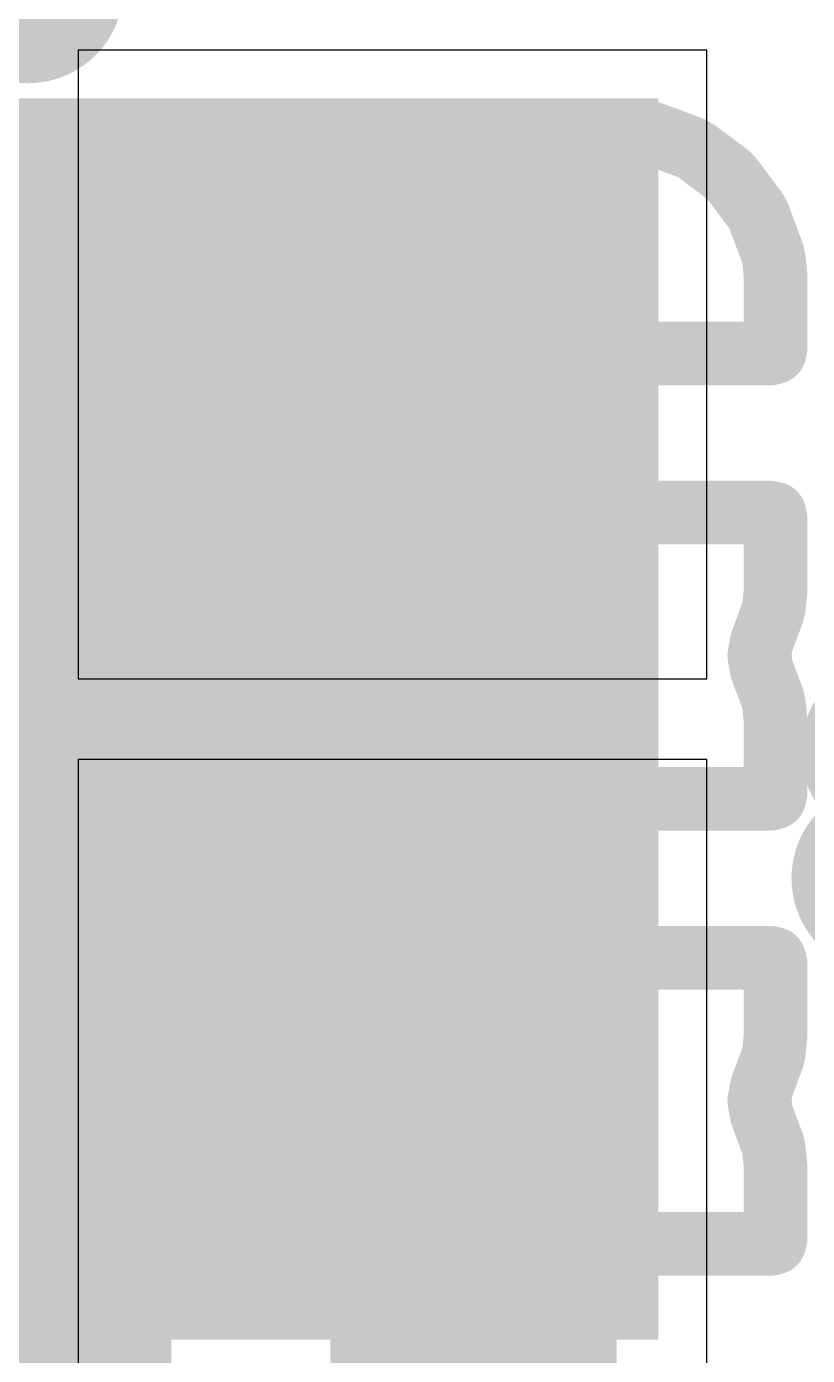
# Model space of a CAD drawing. Header units: inches. Extents: x 0 to 12.4, y -0.6 to 2.2.
# Drawn here: x 1.9891 to 2.0857, y 1.5361 to 1.7006 of the extents above; entities that cross this region are included whole.
import ezdxf

# ---------------------------------------------------------------- set-up
doc = ezdxf.new("R2010")
doc.units = ezdxf.units.IN
doc.header["$MEASUREMENT"] = 0
for name, color, linetype in [('Bottom Layer', 5, 'Continuous'), ('Dimension', 6, 'Continuous'), ('Top Layer', 1, 'Continuous'), ('Top Paste', 8, 'Continuous'), ('Top Solder', 216, 'Continuous')]:
    doc.layers.add(name, color=color, linetype=linetype)

# ---------------------------------------------------------------- blocks, each defined once
blk = doc.blocks.new('41_SMD_UFL_M______17')
at = {"layer": 'Top Layer'}
blk.add_hatch(color=1, dxfattribs=at).paths.add_polyline_path([(-0.13188975, 0.12244095), (0.01377955, 0.12244095), (0.01377955, -0.02322835), (-0.13188975, -0.02322835)])
at = {"layer": 'Top Paste'}
blk.add_hatch(color=8, dxfattribs=at).paths.add_polyline_path([(-0.13188975, 0.12244095), (0.01377955, 0.12244095), (0.01377955, -0.02322835), (-0.13188975, -0.02322835)])
at = {"layer": 'Top Solder'}
blk.add_hatch(color=216, dxfattribs=at).paths.add_polyline_path([(-0.13588975, 0.12644095), (0.01777955, 0.12644095), (0.01777955, -0.02722835), (-0.13588975, -0.02722835)])

msp = doc.modelspace()

# ---------------------------------------------------------------- hatches: boundary and pattern name
at = {"layer": 'Bottom Layer'}
h = msp.add_hatch(color=5, dxfattribs=at)
edge = h.paths.add_edge_path()
edge.add_arc((2.0967402, 1.6109211), 0.011811, 0, 360)
at = {"layer": 'Dimension'}
h = msp.add_hatch(color=6, dxfattribs=at)
edge = h.paths.add_edge_path()
edge.add_arc((1.9892659, 1.7053903), 0.011811, 0, 360)
for points in [[(1.97154935, 1.66798875), (2.00698245, 1.66798875), (2.00698245, 1.63255565), (1.97154935, 1.63255565)], [(2.02666745, 1.66798875), (2.06210055, 1.66798875), (2.06210055, 1.63255565), (2.02666745, 1.63255565)], [(1.97154935, 1.61287065), (2.00698245, 1.61287065), (2.00698245, 1.57743755), (1.97154935, 1.57743755)], [(2.02666745, 1.61287065), (2.06210055, 1.61287065), (2.06210055, 1.57743755), (2.02666745, 1.57743755)], [(1.97154935, 1.55775255), (2.00698245, 1.55775255), (2.00698245, 1.52231945), (1.97154935, 1.52231945)], [(2.02666745, 1.55775255), (2.06210055, 1.55775255), (2.06210055, 1.52231945), (2.02666745, 1.52231945)], [(2.02666745, 1.55775255), (2.06210055, 1.55775255), (2.06210055, 1.52231945), (2.02666745, 1.52231945)]]:
    msp.add_hatch(color=6, dxfattribs=at).paths.add_polyline_path(points)
h = msp.add_hatch(color=6, dxfattribs=at)
edge = h.paths.add_edge_path()
edge.add_arc((2.0955651, 1.5951541), 0.011811, 0, 360)
at = {"layer": 'Top Layer'}
h = msp.add_hatch(color=1, dxfattribs=at)
edge = h.paths.add_edge_path()
edge.add_arc((2.0967402, 1.6109211), 0.011811, 0, 360)

# ---------------------------------------------------------------- linework, layer by layer
at = {"layer": 'Dimension'}
for points in [[(1.9991084, 1.687031, 0.007874, 0.007874, 0), (1.9992442, 1.687538, 0.007874, 0.007874, 0)], [(1.9992442, 1.687538, 0.007874, 0.007874, 0), (1.9997512, 1.6876738, 0.007874, 0.007874, 0)], [(1.9997512, 1.6876738, 0.007874, 0.007874, 0), (2.0087351, 1.6876738, 0.007874, 0.007874, 0)], [(2.0087351, 1.6876738, 0.007874, 0.007874, 0), (2.0089948, 1.6876599, 0.007874, 0.007874, 0)], [(2.0089948, 1.6876599, 0.007874, 0.007874, 0), (2.0109063, 1.6874544, 0.007874, 0.007874, 0)], [(2.0109063, 1.6874544, 0.007874, 0.007874, 0), (2.0114959, 1.687315, 0.007874, 0.007874, 0)], [(2.0114959, 1.687315, 0.007874, 0.007874, 0), (2.0151189, 1.6859637, 0.007874, 0.007874, 0)], [(2.018531, 1.6859637, 0.007874, 0.007874, 0), (2.022154, 1.687315, 0.007874, 0.007874, 0)], [(2.022154, 1.687315, 0.007874, 0.007874, 0), (2.0227435, 1.6874544, 0.007874, 0.007874, 0)], [(2.0227435, 1.6874544, 0.007874, 0.007874, 0), (2.0246551, 1.6876599, 0.007874, 0.007874, 0)], [(2.0246551, 1.6876599, 0.007874, 0.007874, 0), (2.0249148, 1.6876738, 0.007874, 0.007874, 0)], [(2.0249148, 1.6876738, 0.007874, 0.007874, 0), (2.0338987, 1.6876738, 0.007874, 0.007874, 0)], [(2.0338987, 1.6876738, 0.007874, 0.007874, 0), (2.0344056, 1.687538, 0.007874, 0.007874, 0)], [(2.0344056, 1.687538, 0.007874, 0.007874, 0), (2.0345415, 1.687031, 0.007874, 0.007874, 0)], [(2.0542265, 1.687031, 0.007874, 0.007874, 0), (2.0543624, 1.687538, 0.007874, 0.007874, 0)], [(2.0543624, 1.687538, 0.007874, 0.007874, 0), (2.0548693, 1.6876738, 0.007874, 0.007874, 0)], [(2.0548693, 1.6876738, 0.007874, 0.007874, 0), (2.0638532, 1.6876738, 0.007874, 0.007874, 0)], [(2.0638532, 1.6876738, 0.007874, 0.007874, 0), (2.0641129, 1.6876599, 0.007874, 0.007874, 0)], [(2.0641129, 1.6876599, 0.007874, 0.007874, 0), (2.0660244, 1.6874544, 0.007874, 0.007874, 0)], [(2.0660244, 1.6874544, 0.007874, 0.007874, 0), (2.066614, 1.6873151, 0.007874, 0.007874, 0)], [(2.066614, 1.6873151, 0.007874, 0.007874, 0), (2.0713044, 1.6855656, 0.007874, 0.007874, 0)], [(1.9991084, 1.6607575, 0.007874, 0.007874, 0), (1.9991084, 1.687031, 0.007874, 0.007874, 0)], [(2.0151189, 1.6859637, 0.007874, 0.007874, 0), (2.016825, 1.6856559, 0.007874, 0.007874, 0)], [(2.016825, 1.6856559, 0.007874, 0.007874, 0), (2.018531, 1.6859637, 0.007874, 0.007874, 0)], [(2.0345415, 1.6607575, 0.007874, 0.007874, 0), (2.0345415, 1.687031, 0.007874, 0.007874, 0)], [(2.0542265, 1.6607575, 0.007874, 0.007874, 0), (2.0542265, 1.687031, 0.007874, 0.007874, 0)], [(2.0713044, 1.6855656, 0.007874, 0.007874, 0), (2.0719111, 1.6852343, 0.007874, 0.007874, 0)], [(2.0719111, 1.6852343, 0.007874, 0.007874, 0), (2.0758837, 1.6822605, 0.007874, 0.007874, 0)], [(2.0758837, 1.6822605, 0.007874, 0.007874, 0), (2.0763722, 1.6817719, 0.007874, 0.007874, 0)], [(2.0763722, 1.6817719, 0.007874, 0.007874, 0), (2.0793461, 1.6777994, 0.007874, 0.007874, 0)], [(2.0793461, 1.6777994, 0.007874, 0.007874, 0), (2.0796774, 1.6771926, 0.007874, 0.007874, 0)], [(2.0796774, 1.6771926, 0.007874, 0.007874, 0), (2.0814268, 1.6725022, 0.007874, 0.007874, 0)], [(2.0814268, 1.6725022, 0.007874, 0.007874, 0), (2.0815661, 1.6719127, 0.007874, 0.007874, 0)], [(2.0815661, 1.6719127, 0.007874, 0.007874, 0), (2.0817717, 1.6700011, 0.007874, 0.007874, 0)], [(2.0817717, 1.6700011, 0.007874, 0.007874, 0), (2.0817856, 1.6697414, 0.007874, 0.007874, 0)], [(2.0817856, 1.6607575, 0.007874, 0.007874, 0), (2.0817856, 1.6697414, 0.007874, 0.007874, 0)], [(1.9794234, 1.6607575, 0.007874, 0.007874, 0), (1.9991084, 1.6607575, 0.007874, 0.007874, 0)], [(1.9794234, 1.6607575, 0.007874, 0.007874, 0), (1.9991084, 1.6607575, 0.007874, 0.007874, 0)], [(1.9991084, 1.6607575, 0.007874, 0.007874, 0), (1.9992442, 1.6602506, 0.007874, 0.007874, 0)], [(1.9992442, 1.6602506, 0.007874, 0.007874, 0), (1.9997512, 1.6601147, 0.007874, 0.007874, 0)], [(1.9997512, 1.6601147, 0.007874, 0.007874, 0), (2.0338987, 1.6601147, 0.007874, 0.007874, 0)], [(2.0338987, 1.6601147, 0.007874, 0.007874, 0), (2.0344056, 1.6602506, 0.007874, 0.007874, 0)], [(2.0344056, 1.6602506, 0.007874, 0.007874, 0), (2.0345415, 1.6607575, 0.007874, 0.007874, 0)], [(2.0345415, 1.6607575, 0.007874, 0.007874, 0), (2.0542265, 1.6607575, 0.007874, 0.007874, 0)], [(2.0345415, 1.6607575, 0.007874, 0.007874, 0), (2.0542265, 1.6607575, 0.007874, 0.007874, 0)], [(2.0542265, 1.6607575, 0.007874, 0.007874, 0), (2.0543624, 1.6602506, 0.007874, 0.007874, 0)], [(2.0543624, 1.6602506, 0.007874, 0.007874, 0), (2.0548693, 1.6601147, 0.007874, 0.007874, 0)], [(2.0548693, 1.6601147, 0.007874, 0.007874, 0), (2.0811428, 1.6601147, 0.007874, 0.007874, 0)], [(2.0811428, 1.6601147, 0.007874, 0.007874, 0), (2.0816497, 1.6602506, 0.007874, 0.007874, 0)], [(2.0816497, 1.6602506, 0.007874, 0.007874, 0), (2.0817856, 1.6607575, 0.007874, 0.007874, 0)], [(1.9991084, 1.6397869, 0.007874, 0.007874, 0), (1.9992442, 1.6402939, 0.007874, 0.007874, 0)], [(1.9991084, 1.6056394, 0.007874, 0.007874, 0), (1.9991084, 1.6397869, 0.007874, 0.007874, 0)], [(1.9992442, 1.6402939, 0.007874, 0.007874, 0), (1.9997512, 1.6404297, 0.007874, 0.007874, 0)], [(1.9997512, 1.6404297, 0.007874, 0.007874, 0), (2.0338987, 1.6404297, 0.007874, 0.007874, 0)], [(2.0338987, 1.6404297, 0.007874, 0.007874, 0), (2.0344056, 1.6402939, 0.007874, 0.007874, 0)], [(2.0344056, 1.6402939, 0.007874, 0.007874, 0), (2.0345415, 1.6397869, 0.007874, 0.007874, 0)], [(2.0345415, 1.6056394, 0.007874, 0.007874, 0), (2.0345415, 1.6397869, 0.007874, 0.007874, 0)], [(2.0542265, 1.6397869, 0.007874, 0.007874, 0), (2.0543624, 1.6402939, 0.007874, 0.007874, 0)], [(2.0542265, 1.6056394, 0.007874, 0.007874, 0), (2.0542265, 1.6397869, 0.007874, 0.007874, 0)], [(2.0543624, 1.6402939, 0.007874, 0.007874, 0), (2.0548693, 1.6404297, 0.007874, 0.007874, 0)], [(2.0548693, 1.6404297, 0.007874, 0.007874, 0), (2.0811428, 1.6404297, 0.007874, 0.007874, 0)], [(2.0811428, 1.6404297, 0.007874, 0.007874, 0), (2.0816497, 1.6402939, 0.007874, 0.007874, 0)], [(2.0816497, 1.6402939, 0.007874, 0.007874, 0), (2.0817856, 1.6397869, 0.007874, 0.007874, 0)], [(2.0817856, 1.630803, 0.007874, 0.007874, 0), (2.0817856, 1.6397869, 0.007874, 0.007874, 0)], [(2.0815661, 1.6286318, 0.007874, 0.007874, 0), (2.0817717, 1.6305433, 0.007874, 0.007874, 0)], [(2.0817717, 1.6305433, 0.007874, 0.007874, 0), (2.0817856, 1.630803, 0.007874, 0.007874, 0)], [(2.0814268, 1.6280421, 0.007874, 0.007874, 0), (2.0815661, 1.6286318, 0.007874, 0.007874, 0)], [(2.0800755, 1.6244193, 0.007874, 0.007874, 0), (2.0814268, 1.6280421, 0.007874, 0.007874, 0)], [(2.0797677, 1.6227132, 0.007874, 0.007874, 0), (2.0800755, 1.6244193, 0.007874, 0.007874, 0)], [(2.0797677, 1.6227132, 0.007874, 0.007874, 0), (2.0800755, 1.6210071, 0.007874, 0.007874, 0)], [(2.0800755, 1.6210071, 0.007874, 0.007874, 0), (2.0814268, 1.617384, 0.007874, 0.007874, 0)], [(2.0814268, 1.617384, 0.007874, 0.007874, 0), (2.0815661, 1.6167946, 0.007874, 0.007874, 0)], [(2.0815661, 1.6167946, 0.007874, 0.007874, 0), (2.0817717, 1.614883, 0.007874, 0.007874, 0)], [(2.0817717, 1.614883, 0.007874, 0.007874, 0), (2.0817856, 1.6146233, 0.007874, 0.007874, 0)], [(2.0817856, 1.6056394, 0.007874, 0.007874, 0), (2.0817856, 1.6146233, 0.007874, 0.007874, 0)], [(1.9794234, 1.6056394, 0.007874, 0.007874, 0), (1.9991084, 1.6056394, 0.007874, 0.007874, 0)], [(1.9794234, 1.6056394, 0.007874, 0.007874, 0), (1.9991084, 1.6056394, 0.007874, 0.007874, 0)], [(1.9991084, 1.6056394, 0.007874, 0.007874, 0), (1.9992442, 1.6051325, 0.007874, 0.007874, 0)], [(1.9992442, 1.6051325, 0.007874, 0.007874, 0), (1.9997512, 1.6049966, 0.007874, 0.007874, 0)], [(2.0338987, 1.6049966, 0.007874, 0.007874, 0), (2.0344056, 1.6051325, 0.007874, 0.007874, 0)], [(2.0344056, 1.6051325, 0.007874, 0.007874, 0), (2.0345415, 1.6056394, 0.007874, 0.007874, 0)], [(2.0345415, 1.6056394, 0.007874, 0.007874, 0), (2.0542265, 1.6056394, 0.007874, 0.007874, 0)], [(2.0345415, 1.6056394, 0.007874, 0.007874, 0), (2.0542265, 1.6056394, 0.007874, 0.007874, 0)], [(2.0542265, 1.6056394, 0.007874, 0.007874, 0), (2.0543624, 1.6051325, 0.007874, 0.007874, 0)], [(2.0543624, 1.6051325, 0.007874, 0.007874, 0), (2.0548693, 1.6049966, 0.007874, 0.007874, 0)], [(2.0811428, 1.6049966, 0.007874, 0.007874, 0), (2.0816497, 1.6051325, 0.007874, 0.007874, 0)], [(2.0816497, 1.6051325, 0.007874, 0.007874, 0), (2.0817856, 1.6056394, 0.007874, 0.007874, 0)], [(1.9997512, 1.6049966, 0.007874, 0.007874, 0), (2.0338987, 1.6049966, 0.007874, 0.007874, 0)], [(2.0548693, 1.6049966, 0.007874, 0.007874, 0), (2.0811428, 1.6049966, 0.007874, 0.007874, 0)], [(1.9992442, 1.5851757, 0.007874, 0.007874, 0), (1.9997512, 1.5853116, 0.007874, 0.007874, 0)], [(1.9997512, 1.5853116, 0.007874, 0.007874, 0), (2.0338987, 1.5853116, 0.007874, 0.007874, 0)], [(2.0338987, 1.5853116, 0.007874, 0.007874, 0), (2.0344056, 1.5851757, 0.007874, 0.007874, 0)], [(2.0543624, 1.5851757, 0.007874, 0.007874, 0), (2.0548693, 1.5853116, 0.007874, 0.007874, 0)], [(2.0548693, 1.5853116, 0.007874, 0.007874, 0), (2.0811428, 1.5853116, 0.007874, 0.007874, 0)], [(2.0811428, 1.5853116, 0.007874, 0.007874, 0), (2.0816497, 1.5851757, 0.007874, 0.007874, 0)], [(1.9991084, 1.5846688, 0.007874, 0.007874, 0), (1.9992442, 1.5851757, 0.007874, 0.007874, 0)], [(1.9991084, 1.5505213, 0.007874, 0.007874, 0), (1.9991084, 1.5846688, 0.007874, 0.007874, 0)], [(2.0344056, 1.5851757, 0.007874, 0.007874, 0), (2.0345415, 1.5846688, 0.007874, 0.007874, 0)], [(2.0345415, 1.5505213, 0.007874, 0.007874, 0), (2.0345415, 1.5846688, 0.007874, 0.007874, 0)], [(2.0542265, 1.5846688, 0.007874, 0.007874, 0), (2.0543624, 1.5851757, 0.007874, 0.007874, 0)], [(2.0542265, 1.5505213, 0.007874, 0.007874, 0), (2.0542265, 1.5846688, 0.007874, 0.007874, 0)], [(2.0816497, 1.5851757, 0.007874, 0.007874, 0), (2.0817856, 1.5846688, 0.007874, 0.007874, 0)], [(2.0817856, 1.5756849, 0.007874, 0.007874, 0), (2.0817856, 1.5846688, 0.007874, 0.007874, 0)], [(2.0817717, 1.5754252, 0.007874, 0.007874, 0), (2.0817856, 1.5756849, 0.007874, 0.007874, 0)], [(2.0815661, 1.5735137, 0.007874, 0.007874, 0), (2.0817717, 1.5754252, 0.007874, 0.007874, 0)], [(2.0800755, 1.5693011, 0.007874, 0.007874, 0), (2.0814268, 1.572924, 0.007874, 0.007874, 0)], [(2.0814268, 1.572924, 0.007874, 0.007874, 0), (2.0815661, 1.5735137, 0.007874, 0.007874, 0)], [(2.0797677, 1.5675951, 0.007874, 0.007874, 0), (2.0800755, 1.5693011, 0.007874, 0.007874, 0)], [(2.0797677, 1.5675951, 0.007874, 0.007874, 0), (2.0800755, 1.565889, 0.007874, 0.007874, 0)], [(2.0800755, 1.565889, 0.007874, 0.007874, 0), (2.0814268, 1.5622659, 0.007874, 0.007874, 0)], [(2.0814268, 1.5622659, 0.007874, 0.007874, 0), (2.0815661, 1.5616765, 0.007874, 0.007874, 0)], [(2.0815661, 1.5616765, 0.007874, 0.007874, 0), (2.0817717, 1.5597649, 0.007874, 0.007874, 0)], [(2.0817717, 1.5597649, 0.007874, 0.007874, 0), (2.0817856, 1.5595052, 0.007874, 0.007874, 0)], [(2.0817856, 1.5505213, 0.007874, 0.007874, 0), (2.0817856, 1.5595052, 0.007874, 0.007874, 0)], [(1.9794234, 1.5505213, 0.007874, 0.007874, 0), (1.9991084, 1.5505213, 0.007874, 0.007874, 0)], [(1.9794234, 1.5505213, 0.007874, 0.007874, 0), (1.9991084, 1.5505213, 0.007874, 0.007874, 0)], [(1.9991084, 1.5505213, 0.007874, 0.007874, 0), (1.9992442, 1.5500144, 0.007874, 0.007874, 0)], [(1.9992442, 1.5500144, 0.007874, 0.007874, 0), (1.9997512, 1.5498785, 0.007874, 0.007874, 0)], [(1.9997512, 1.5498785, 0.007874, 0.007874, 0), (2.0338987, 1.5498785, 0.007874, 0.007874, 0)], [(2.0338987, 1.5498785, 0.007874, 0.007874, 0), (2.0344056, 1.5500144, 0.007874, 0.007874, 0)], [(2.0344056, 1.5500144, 0.007874, 0.007874, 0), (2.0345415, 1.5505213, 0.007874, 0.007874, 0)], [(2.0345415, 1.5505213, 0.007874, 0.007874, 0), (2.0542265, 1.5505213, 0.007874, 0.007874, 0)], [(2.0345415, 1.5505213, 0.007874, 0.007874, 0), (2.0542265, 1.5505213, 0.007874, 0.007874, 0)], [(2.0542265, 1.5505213, 0.007874, 0.007874, 0), (2.0543624, 1.5500144, 0.007874, 0.007874, 0)], [(2.0543624, 1.5500144, 0.007874, 0.007874, 0), (2.0548693, 1.5498785, 0.007874, 0.007874, 0)], [(2.0548693, 1.5498785, 0.007874, 0.007874, 0), (2.0811428, 1.5498785, 0.007874, 0.007874, 0)], [(2.0811428, 1.5498785, 0.007874, 0.007874, 0), (2.0816497, 1.5500144, 0.007874, 0.007874, 0)], [(2.0816497, 1.5500144, 0.007874, 0.007874, 0), (2.0817856, 1.5505213, 0.007874, 0.007874, 0)]]:
    msp.add_lwpolyline(points, format="xyseb", dxfattribs=at)
for points in [[(1.9972757, 1.687538, 0.003937, 0.003937, 1), (2.0012127, 1.687538, 0.003937, 0.003937, 1)], [(1.9972757, 1.687538, 0.003937, 0.003937, 1), (2.0012127, 1.687538, 0.003937, 0.003937, 1)], [(1.9977827, 1.6876738, 0.003937, 0.003937, 1), (2.0017197, 1.6876738, 0.003937, 0.003937, 1)], [(1.9977827, 1.6876738, 0.003937, 0.003937, 1), (2.0017197, 1.6876738, 0.003937, 0.003937, 1)], [(2.0067666, 1.6876738, 0.003937, 0.003937, 1), (2.0107036, 1.6876738, 0.003937, 0.003937, 1)], [(2.0067666, 1.6876738, 0.003937, 0.003937, 1), (2.0107036, 1.6876738, 0.003937, 0.003937, 1)], [(2.0070263, 1.6876599, 0.003937, 0.003937, 1), (2.0109633, 1.6876599, 0.003937, 0.003937, 1)], [(2.0070263, 1.6876599, 0.003937, 0.003937, 1), (2.0109633, 1.6876599, 0.003937, 0.003937, 1)], [(2.0089378, 1.6874544, 0.003937, 0.003937, 1), (2.0128748, 1.6874544, 0.003937, 0.003937, 1)], [(2.0089378, 1.6874544, 0.003937, 0.003937, 1), (2.0128748, 1.6874544, 0.003937, 0.003937, 1)], [(2.0095274, 1.687315, 0.003937, 0.003937, 1), (2.0134644, 1.687315, 0.003937, 0.003937, 1)], [(2.0095274, 1.687315, 0.003937, 0.003937, 1), (2.0134644, 1.687315, 0.003937, 0.003937, 1)], [(2.0201855, 1.687315, 0.003937, 0.003937, 1), (2.0241225, 1.687315, 0.003937, 0.003937, 1)], [(2.0201855, 1.687315, 0.003937, 0.003937, 1), (2.0241225, 1.687315, 0.003937, 0.003937, 1)], [(2.020775, 1.6874544, 0.003937, 0.003937, 1), (2.024712, 1.6874544, 0.003937, 0.003937, 1)], [(2.020775, 1.6874544, 0.003937, 0.003937, 1), (2.024712, 1.6874544, 0.003937, 0.003937, 1)], [(2.0226866, 1.6876599, 0.003937, 0.003937, 1), (2.0266236, 1.6876599, 0.003937, 0.003937, 1)], [(2.0226866, 1.6876599, 0.003937, 0.003937, 1), (2.0266236, 1.6876599, 0.003937, 0.003937, 1)], [(2.0229463, 1.6876738, 0.003937, 0.003937, 1), (2.0268833, 1.6876738, 0.003937, 0.003937, 1)], [(2.0229463, 1.6876738, 0.003937, 0.003937, 1), (2.0268833, 1.6876738, 0.003937, 0.003937, 1)], [(2.0319302, 1.6876738, 0.003937, 0.003937, 1), (2.0358672, 1.6876738, 0.003937, 0.003937, 1)], [(2.0319302, 1.6876738, 0.003937, 0.003937, 1), (2.0358672, 1.6876738, 0.003937, 0.003937, 1)], [(2.0324371, 1.687538, 0.003937, 0.003937, 1), (2.0363741, 1.687538, 0.003937, 0.003937, 1)], [(2.0324371, 1.687538, 0.003937, 0.003937, 1), (2.0363741, 1.687538, 0.003937, 0.003937, 1)], [(2.0523939, 1.687538, 0.003937, 0.003937, 1), (2.0563309, 1.687538, 0.003937, 0.003937, 1)], [(2.0523939, 1.687538, 0.003937, 0.003937, 1), (2.0563309, 1.687538, 0.003937, 0.003937, 1)], [(2.0529008, 1.6876738, 0.003937, 0.003937, 1), (2.0568378, 1.6876738, 0.003937, 0.003937, 1)], [(2.0529008, 1.6876738, 0.003937, 0.003937, 1), (2.0568378, 1.6876738, 0.003937, 0.003937, 1)], [(2.0618847, 1.6876738, 0.003937, 0.003937, 1), (2.0658217, 1.6876738, 0.003937, 0.003937, 1)], [(2.0618847, 1.6876738, 0.003937, 0.003937, 1), (2.0658217, 1.6876738, 0.003937, 0.003937, 1)], [(2.0621444, 1.6876599, 0.003937, 0.003937, 1), (2.0660814, 1.6876599, 0.003937, 0.003937, 1)], [(2.0621444, 1.6876599, 0.003937, 0.003937, 1), (2.0660814, 1.6876599, 0.003937, 0.003937, 1)], [(2.0640559, 1.6874544, 0.003937, 0.003937, 1), (2.0679929, 1.6874544, 0.003937, 0.003937, 1)], [(2.0640559, 1.6874544, 0.003937, 0.003937, 1), (2.0679929, 1.6874544, 0.003937, 0.003937, 1)], [(2.0646455, 1.6873151, 0.003937, 0.003937, 1), (2.0685825, 1.6873151, 0.003937, 0.003937, 1)], [(2.0646455, 1.6873151, 0.003937, 0.003937, 1), (2.0685825, 1.6873151, 0.003937, 0.003937, 1)], [(1.9971399, 1.687031, 0.003937, 0.003937, 1), (2.0010769, 1.687031, 0.003937, 0.003937, 1)], [(1.9971399, 1.687031, 0.003937, 0.003937, 1), (2.0010769, 1.687031, 0.003937, 0.003937, 1)], [(2.0131504, 1.6859637, 0.003937, 0.003937, 1), (2.0170874, 1.6859637, 0.003937, 0.003937, 1)], [(2.0131504, 1.6859637, 0.003937, 0.003937, 1), (2.0170874, 1.6859637, 0.003937, 0.003937, 1)], [(2.0165625, 1.6859637, 0.003937, 0.003937, 1), (2.0204995, 1.6859637, 0.003937, 0.003937, 1)], [(2.0165625, 1.6859637, 0.003937, 0.003937, 1), (2.0204995, 1.6859637, 0.003937, 0.003937, 1)], [(2.032573, 1.687031, 0.003937, 0.003937, 1), (2.03651, 1.687031, 0.003937, 0.003937, 1)], [(2.032573, 1.687031, 0.003937, 0.003937, 1), (2.03651, 1.687031, 0.003937, 0.003937, 1)], [(2.052258, 1.687031, 0.003937, 0.003937, 1), (2.056195, 1.687031, 0.003937, 0.003937, 1)], [(2.052258, 1.687031, 0.003937, 0.003937, 1), (2.056195, 1.687031, 0.003937, 0.003937, 1)], [(2.0148565, 1.6856559, 0.003937, 0.003937, 1), (2.0187935, 1.6856559, 0.003937, 0.003937, 1)], [(2.0148565, 1.6856559, 0.003937, 0.003937, 1), (2.0187935, 1.6856559, 0.003937, 0.003937, 1)], [(2.0693359, 1.6855656, 0.003937, 0.003937, 1), (2.0732729, 1.6855656, 0.003937, 0.003937, 1)], [(2.0693359, 1.6855656, 0.003937, 0.003937, 1), (2.0732729, 1.6855656, 0.003937, 0.003937, 1)], [(2.0699426, 1.6852343, 0.003937, 0.003937, 1), (2.0738796, 1.6852343, 0.003937, 0.003937, 1)], [(2.0699426, 1.6852343, 0.003937, 0.003937, 1), (2.0738796, 1.6852343, 0.003937, 0.003937, 1)], [(2.0739152, 1.6822605, 0.003937, 0.003937, 1), (2.0778522, 1.6822605, 0.003937, 0.003937, 1)], [(2.0739152, 1.6822605, 0.003937, 0.003937, 1), (2.0778522, 1.6822605, 0.003937, 0.003937, 1)], [(2.0744037, 1.6817719, 0.003937, 0.003937, 1), (2.0783407, 1.6817719, 0.003937, 0.003937, 1)], [(2.0744037, 1.6817719, 0.003937, 0.003937, 1), (2.0783407, 1.6817719, 0.003937, 0.003937, 1)], [(2.0773776, 1.6777994, 0.003937, 0.003937, 1), (2.0813146, 1.6777994, 0.003937, 0.003937, 1)], [(2.0773776, 1.6777994, 0.003937, 0.003937, 1), (2.0813146, 1.6777994, 0.003937, 0.003937, 1)], [(2.0777089, 1.6771926, 0.003937, 0.003937, 1), (2.0816459, 1.6771926, 0.003937, 0.003937, 1)], [(2.0777089, 1.6771926, 0.003937, 0.003937, 1), (2.0816459, 1.6771926, 0.003937, 0.003937, 1)], [(2.0794583, 1.6725022, 0.003937, 0.003937, 1), (2.0833953, 1.6725022, 0.003937, 0.003937, 1)], [(2.0794583, 1.6725022, 0.003937, 0.003937, 1), (2.0833953, 1.6725022, 0.003937, 0.003937, 1)], [(2.0795976, 1.6719127, 0.003937, 0.003937, 1), (2.0835346, 1.6719127, 0.003937, 0.003937, 1)], [(2.0795976, 1.6719127, 0.003937, 0.003937, 1), (2.0835346, 1.6719127, 0.003937, 0.003937, 1)], [(2.0798032, 1.6700011, 0.003937, 0.003937, 1), (2.0837402, 1.6700011, 0.003937, 0.003937, 1)], [(2.0798032, 1.6700011, 0.003937, 0.003937, 1), (2.0837402, 1.6700011, 0.003937, 0.003937, 1)], [(2.0798171, 1.6697414, 0.003937, 0.003937, 1), (2.0837541, 1.6697414, 0.003937, 0.003937, 1)], [(2.0798171, 1.6697414, 0.003937, 0.003937, 1), (2.0837541, 1.6697414, 0.003937, 0.003937, 1)], [(1.9971399, 1.6607575, 0.003937, 0.003937, 1), (2.0010769, 1.6607575, 0.003937, 0.003937, 1)], [(1.9971399, 1.6607575, 0.003937, 0.003937, 1), (2.0010769, 1.6607575, 0.003937, 0.003937, 1)], [(1.9971399, 1.6607575, 0.003937, 0.003937, 1), (2.0010769, 1.6607575, 0.003937, 0.003937, 1)], [(1.9971399, 1.6607575, 0.003937, 0.003937, 1), (2.0010769, 1.6607575, 0.003937, 0.003937, 1)], [(1.9972757, 1.6602506, 0.003937, 0.003937, 1), (2.0012127, 1.6602506, 0.003937, 0.003937, 1)], [(1.9972757, 1.6602506, 0.003937, 0.003937, 1), (2.0012127, 1.6602506, 0.003937, 0.003937, 1)], [(1.9977827, 1.6601147, 0.003937, 0.003937, 1), (2.0017197, 1.6601147, 0.003937, 0.003937, 1)], [(1.9977827, 1.6601147, 0.003937, 0.003937, 1), (2.0017197, 1.6601147, 0.003937, 0.003937, 1)], [(2.0319302, 1.6601147, 0.003937, 0.003937, 1), (2.0358672, 1.6601147, 0.003937, 0.003937, 1)], [(2.0319302, 1.6601147, 0.003937, 0.003937, 1), (2.0358672, 1.6601147, 0.003937, 0.003937, 1)], [(2.0324371, 1.6602506, 0.003937, 0.003937, 1), (2.0363741, 1.6602506, 0.003937, 0.003937, 1)], [(2.0324371, 1.6602506, 0.003937, 0.003937, 1), (2.0363741, 1.6602506, 0.003937, 0.003937, 1)], [(2.032573, 1.6607575, 0.003937, 0.003937, 1), (2.03651, 1.6607575, 0.003937, 0.003937, 1)], [(2.032573, 1.6607575, 0.003937, 0.003937, 1), (2.03651, 1.6607575, 0.003937, 0.003937, 1)], [(2.032573, 1.6607575, 0.003937, 0.003937, 1), (2.03651, 1.6607575, 0.003937, 0.003937, 1)], [(2.032573, 1.6607575, 0.003937, 0.003937, 1), (2.03651, 1.6607575, 0.003937, 0.003937, 1)], [(2.052258, 1.6607575, 0.003937, 0.003937, 1), (2.056195, 1.6607575, 0.003937, 0.003937, 1)], [(2.052258, 1.6607575, 0.003937, 0.003937, 1), (2.056195, 1.6607575, 0.003937, 0.003937, 1)], [(2.052258, 1.6607575, 0.003937, 0.003937, 1), (2.056195, 1.6607575, 0.003937, 0.003937, 1)], [(2.052258, 1.6607575, 0.003937, 0.003937, 1), (2.056195, 1.6607575, 0.003937, 0.003937, 1)], [(2.0523939, 1.6602506, 0.003937, 0.003937, 1), (2.0563309, 1.6602506, 0.003937, 0.003937, 1)], [(2.0523939, 1.6602506, 0.003937, 0.003937, 1), (2.0563309, 1.6602506, 0.003937, 0.003937, 1)], [(2.0529008, 1.6601147, 0.003937, 0.003937, 1), (2.0568378, 1.6601147, 0.003937, 0.003937, 1)], [(2.0529008, 1.6601147, 0.003937, 0.003937, 1), (2.0568378, 1.6601147, 0.003937, 0.003937, 1)], [(2.0791743, 1.6601147, 0.003937, 0.003937, 1), (2.0831113, 1.6601147, 0.003937, 0.003937, 1)], [(2.0791743, 1.6601147, 0.003937, 0.003937, 1), (2.0831113, 1.6601147, 0.003937, 0.003937, 1)], [(2.0796812, 1.6602506, 0.003937, 0.003937, 1), (2.0836182, 1.6602506, 0.003937, 0.003937, 1)], [(2.0796812, 1.6602506, 0.003937, 0.003937, 1), (2.0836182, 1.6602506, 0.003937, 0.003937, 1)], [(2.0798171, 1.6607575, 0.003937, 0.003937, 1), (2.0837541, 1.6607575, 0.003937, 0.003937, 1)], [(2.0798171, 1.6607575, 0.003937, 0.003937, 1), (2.0837541, 1.6607575, 0.003937, 0.003937, 1)], [(1.9971399, 1.6397869, 0.003937, 0.003937, 1), (2.0010769, 1.6397869, 0.003937, 0.003937, 1)], [(1.9971399, 1.6397869, 0.003937, 0.003937, 1), (2.0010769, 1.6397869, 0.003937, 0.003937, 1)], [(1.9972757, 1.6402939, 0.003937, 0.003937, 1), (2.0012127, 1.6402939, 0.003937, 0.003937, 1)], [(1.9972757, 1.6402939, 0.003937, 0.003937, 1), (2.0012127, 1.6402939, 0.003937, 0.003937, 1)], [(1.9977827, 1.6404297, 0.003937, 0.003937, 1), (2.0017197, 1.6404297, 0.003937, 0.003937, 1)], [(1.9977827, 1.6404297, 0.003937, 0.003937, 1), (2.0017197, 1.6404297, 0.003937, 0.003937, 1)], [(2.0319302, 1.6404297, 0.003937, 0.003937, 1), (2.0358672, 1.6404297, 0.003937, 0.003937, 1)], [(2.0319302, 1.6404297, 0.003937, 0.003937, 1), (2.0358672, 1.6404297, 0.003937, 0.003937, 1)], [(2.0324371, 1.6402939, 0.003937, 0.003937, 1), (2.0363741, 1.6402939, 0.003937, 0.003937, 1)], [(2.0324371, 1.6402939, 0.003937, 0.003937, 1), (2.0363741, 1.6402939, 0.003937, 0.003937, 1)], [(2.032573, 1.6397869, 0.003937, 0.003937, 1), (2.03651, 1.6397869, 0.003937, 0.003937, 1)], [(2.032573, 1.6397869, 0.003937, 0.003937, 1), (2.03651, 1.6397869, 0.003937, 0.003937, 1)], [(2.052258, 1.6397869, 0.003937, 0.003937, 1), (2.056195, 1.6397869, 0.003937, 0.003937, 1)], [(2.052258, 1.6397869, 0.003937, 0.003937, 1), (2.056195, 1.6397869, 0.003937, 0.003937, 1)], [(2.0523939, 1.6402939, 0.003937, 0.003937, 1), (2.0563309, 1.6402939, 0.003937, 0.003937, 1)], [(2.0523939, 1.6402939, 0.003937, 0.003937, 1), (2.0563309, 1.6402939, 0.003937, 0.003937, 1)], [(2.0529008, 1.6404297, 0.003937, 0.003937, 1), (2.0568378, 1.6404297, 0.003937, 0.003937, 1)], [(2.0529008, 1.6404297, 0.003937, 0.003937, 1), (2.0568378, 1.6404297, 0.003937, 0.003937, 1)], [(2.0791743, 1.6404297, 0.003937, 0.003937, 1), (2.0831113, 1.6404297, 0.003937, 0.003937, 1)], [(2.0791743, 1.6404297, 0.003937, 0.003937, 1), (2.0831113, 1.6404297, 0.003937, 0.003937, 1)], [(2.0796812, 1.6402939, 0.003937, 0.003937, 1), (2.0836182, 1.6402939, 0.003937, 0.003937, 1)], [(2.0796812, 1.6402939, 0.003937, 0.003937, 1), (2.0836182, 1.6402939, 0.003937, 0.003937, 1)], [(2.0798171, 1.6397869, 0.003937, 0.003937, 1), (2.0837541, 1.6397869, 0.003937, 0.003937, 1)], [(2.0798171, 1.6397869, 0.003937, 0.003937, 1), (2.0837541, 1.6397869, 0.003937, 0.003937, 1)], [(2.0798032, 1.6305433, 0.003937, 0.003937, 1), (2.0837402, 1.6305433, 0.003937, 0.003937, 1)], [(2.0798032, 1.6305433, 0.003937, 0.003937, 1), (2.0837402, 1.6305433, 0.003937, 0.003937, 1)], [(2.0798171, 1.630803, 0.003937, 0.003937, 1), (2.0837541, 1.630803, 0.003937, 0.003937, 1)], [(2.0798171, 1.630803, 0.003937, 0.003937, 1), (2.0837541, 1.630803, 0.003937, 0.003937, 1)], [(2.0795976, 1.6286318, 0.003937, 0.003937, 1), (2.0835346, 1.6286318, 0.003937, 0.003937, 1)], [(2.0795976, 1.6286318, 0.003937, 0.003937, 1), (2.0835346, 1.6286318, 0.003937, 0.003937, 1)], [(2.0794583, 1.6280421, 0.003937, 0.003937, 1), (2.0833953, 1.6280421, 0.003937, 0.003937, 1)], [(2.0794583, 1.6280421, 0.003937, 0.003937, 1), (2.0833953, 1.6280421, 0.003937, 0.003937, 1)], [(2.078107, 1.6244193, 0.003937, 0.003937, 1), (2.082044, 1.6244193, 0.003937, 0.003937, 1)], [(2.078107, 1.6244193, 0.003937, 0.003937, 1), (2.082044, 1.6244193, 0.003937, 0.003937, 1)], [(2.0777992, 1.6227132, 0.003937, 0.003937, 1), (2.0817362, 1.6227132, 0.003937, 0.003937, 1)], [(2.0777992, 1.6227132, 0.003937, 0.003937, 1), (2.0817362, 1.6227132, 0.003937, 0.003937, 1)], [(2.078107, 1.6210071, 0.003937, 0.003937, 1), (2.082044, 1.6210071, 0.003937, 0.003937, 1)], [(2.078107, 1.6210071, 0.003937, 0.003937, 1), (2.082044, 1.6210071, 0.003937, 0.003937, 1)], [(2.0794583, 1.617384, 0.003937, 0.003937, 1), (2.0833953, 1.617384, 0.003937, 0.003937, 1)], [(2.0794583, 1.617384, 0.003937, 0.003937, 1), (2.0833953, 1.617384, 0.003937, 0.003937, 1)], [(2.0795976, 1.6167946, 0.003937, 0.003937, 1), (2.0835346, 1.6167946, 0.003937, 0.003937, 1)], [(2.0795976, 1.6167946, 0.003937, 0.003937, 1), (2.0835346, 1.6167946, 0.003937, 0.003937, 1)], [(2.0798032, 1.614883, 0.003937, 0.003937, 1), (2.0837402, 1.614883, 0.003937, 0.003937, 1)], [(2.0798032, 1.614883, 0.003937, 0.003937, 1), (2.0837402, 1.614883, 0.003937, 0.003937, 1)], [(2.0798171, 1.6146233, 0.003937, 0.003937, 1), (2.0837541, 1.6146233, 0.003937, 0.003937, 1)], [(2.0798171, 1.6146233, 0.003937, 0.003937, 1), (2.0837541, 1.6146233, 0.003937, 0.003937, 1)], [(1.9971399, 1.6056394, 0.003937, 0.003937, 1), (2.0010769, 1.6056394, 0.003937, 0.003937, 1)], [(1.9971399, 1.6056394, 0.003937, 0.003937, 1), (2.0010769, 1.6056394, 0.003937, 0.003937, 1)], [(1.9971399, 1.6056394, 0.003937, 0.003937, 1), (2.0010769, 1.6056394, 0.003937, 0.003937, 1)], [(1.9971399, 1.6056394, 0.003937, 0.003937, 1), (2.0010769, 1.6056394, 0.003937, 0.003937, 1)], [(1.9972757, 1.6051325, 0.003937, 0.003937, 1), (2.0012127, 1.6051325, 0.003937, 0.003937, 1)], [(1.9972757, 1.6051325, 0.003937, 0.003937, 1), (2.0012127, 1.6051325, 0.003937, 0.003937, 1)], [(2.0324371, 1.6051325, 0.003937, 0.003937, 1), (2.0363741, 1.6051325, 0.003937, 0.003937, 1)], [(2.0324371, 1.6051325, 0.003937, 0.003937, 1), (2.0363741, 1.6051325, 0.003937, 0.003937, 1)], [(2.032573, 1.6056394, 0.003937, 0.003937, 1), (2.03651, 1.6056394, 0.003937, 0.003937, 1)], [(2.032573, 1.6056394, 0.003937, 0.003937, 1), (2.03651, 1.6056394, 0.003937, 0.003937, 1)], [(2.032573, 1.6056394, 0.003937, 0.003937, 1), (2.03651, 1.6056394, 0.003937, 0.003937, 1)], [(2.032573, 1.6056394, 0.003937, 0.003937, 1), (2.03651, 1.6056394, 0.003937, 0.003937, 1)], [(2.052258, 1.6056394, 0.003937, 0.003937, 1), (2.056195, 1.6056394, 0.003937, 0.003937, 1)], [(2.052258, 1.6056394, 0.003937, 0.003937, 1), (2.056195, 1.6056394, 0.003937, 0.003937, 1)], [(2.052258, 1.6056394, 0.003937, 0.003937, 1), (2.056195, 1.6056394, 0.003937, 0.003937, 1)], [(2.052258, 1.6056394, 0.003937, 0.003937, 1), (2.056195, 1.6056394, 0.003937, 0.003937, 1)], [(2.0523939, 1.6051325, 0.003937, 0.003937, 1), (2.0563309, 1.6051325, 0.003937, 0.003937, 1)], [(2.0523939, 1.6051325, 0.003937, 0.003937, 1), (2.0563309, 1.6051325, 0.003937, 0.003937, 1)], [(2.0796812, 1.6051325, 0.003937, 0.003937, 1), (2.0836182, 1.6051325, 0.003937, 0.003937, 1)], [(2.0796812, 1.6051325, 0.003937, 0.003937, 1), (2.0836182, 1.6051325, 0.003937, 0.003937, 1)], [(2.0798171, 1.6056394, 0.003937, 0.003937, 1), (2.0837541, 1.6056394, 0.003937, 0.003937, 1)], [(2.0798171, 1.6056394, 0.003937, 0.003937, 1), (2.0837541, 1.6056394, 0.003937, 0.003937, 1)], [(1.9977827, 1.6049966, 0.003937, 0.003937, 1), (2.0017197, 1.6049966, 0.003937, 0.003937, 1)], [(1.9977827, 1.6049966, 0.003937, 0.003937, 1), (2.0017197, 1.6049966, 0.003937, 0.003937, 1)], [(2.0319302, 1.6049966, 0.003937, 0.003937, 1), (2.0358672, 1.6049966, 0.003937, 0.003937, 1)], [(2.0319302, 1.6049966, 0.003937, 0.003937, 1), (2.0358672, 1.6049966, 0.003937, 0.003937, 1)], [(2.0529008, 1.6049966, 0.003937, 0.003937, 1), (2.0568378, 1.6049966, 0.003937, 0.003937, 1)], [(2.0529008, 1.6049966, 0.003937, 0.003937, 1), (2.0568378, 1.6049966, 0.003937, 0.003937, 1)], [(2.0791743, 1.6049966, 0.003937, 0.003937, 1), (2.0831113, 1.6049966, 0.003937, 0.003937, 1)], [(2.0791743, 1.6049966, 0.003937, 0.003937, 1), (2.0831113, 1.6049966, 0.003937, 0.003937, 1)], [(1.9977827, 1.5853116, 0.003937, 0.003937, 1), (2.0017197, 1.5853116, 0.003937, 0.003937, 1)], [(1.9977827, 1.5853116, 0.003937, 0.003937, 1), (2.0017197, 1.5853116, 0.003937, 0.003937, 1)], [(2.0319302, 1.5853116, 0.003937, 0.003937, 1), (2.0358672, 1.5853116, 0.003937, 0.003937, 1)], [(2.0319302, 1.5853116, 0.003937, 0.003937, 1), (2.0358672, 1.5853116, 0.003937, 0.003937, 1)], [(2.0529008, 1.5853116, 0.003937, 0.003937, 1), (2.0568378, 1.5853116, 0.003937, 0.003937, 1)], [(2.0529008, 1.5853116, 0.003937, 0.003937, 1), (2.0568378, 1.5853116, 0.003937, 0.003937, 1)], [(2.0791743, 1.5853116, 0.003937, 0.003937, 1), (2.0831113, 1.5853116, 0.003937, 0.003937, 1)], [(2.0791743, 1.5853116, 0.003937, 0.003937, 1), (2.0831113, 1.5853116, 0.003937, 0.003937, 1)], [(1.9971399, 1.5846688, 0.003937, 0.003937, 1), (2.0010769, 1.5846688, 0.003937, 0.003937, 1)], [(1.9971399, 1.5846688, 0.003937, 0.003937, 1), (2.0010769, 1.5846688, 0.003937, 0.003937, 1)], [(1.9972757, 1.5851757, 0.003937, 0.003937, 1), (2.0012127, 1.5851757, 0.003937, 0.003937, 1)], [(1.9972757, 1.5851757, 0.003937, 0.003937, 1), (2.0012127, 1.5851757, 0.003937, 0.003937, 1)], [(2.0324371, 1.5851757, 0.003937, 0.003937, 1), (2.0363741, 1.5851757, 0.003937, 0.003937, 1)], [(2.0324371, 1.5851757, 0.003937, 0.003937, 1), (2.0363741, 1.5851757, 0.003937, 0.003937, 1)], [(2.032573, 1.5846688, 0.003937, 0.003937, 1), (2.03651, 1.5846688, 0.003937, 0.003937, 1)], [(2.032573, 1.5846688, 0.003937, 0.003937, 1), (2.03651, 1.5846688, 0.003937, 0.003937, 1)], [(2.052258, 1.5846688, 0.003937, 0.003937, 1), (2.056195, 1.5846688, 0.003937, 0.003937, 1)], [(2.052258, 1.5846688, 0.003937, 0.003937, 1), (2.056195, 1.5846688, 0.003937, 0.003937, 1)], [(2.0523939, 1.5851757, 0.003937, 0.003937, 1), (2.0563309, 1.5851757, 0.003937, 0.003937, 1)], [(2.0523939, 1.5851757, 0.003937, 0.003937, 1), (2.0563309, 1.5851757, 0.003937, 0.003937, 1)], [(2.0796812, 1.5851757, 0.003937, 0.003937, 1), (2.0836182, 1.5851757, 0.003937, 0.003937, 1)], [(2.0796812, 1.5851757, 0.003937, 0.003937, 1), (2.0836182, 1.5851757, 0.003937, 0.003937, 1)], [(2.0798171, 1.5846688, 0.003937, 0.003937, 1), (2.0837541, 1.5846688, 0.003937, 0.003937, 1)], [(2.0798171, 1.5846688, 0.003937, 0.003937, 1), (2.0837541, 1.5846688, 0.003937, 0.003937, 1)], [(2.0798171, 1.5756849, 0.003937, 0.003937, 1), (2.0837541, 1.5756849, 0.003937, 0.003937, 1)], [(2.0798171, 1.5756849, 0.003937, 0.003937, 1), (2.0837541, 1.5756849, 0.003937, 0.003937, 1)], [(2.0798032, 1.5754252, 0.003937, 0.003937, 1), (2.0837402, 1.5754252, 0.003937, 0.003937, 1)], [(2.0798032, 1.5754252, 0.003937, 0.003937, 1), (2.0837402, 1.5754252, 0.003937, 0.003937, 1)], [(2.0794583, 1.572924, 0.003937, 0.003937, 1), (2.0833953, 1.572924, 0.003937, 0.003937, 1)], [(2.0794583, 1.572924, 0.003937, 0.003937, 1), (2.0833953, 1.572924, 0.003937, 0.003937, 1)], [(2.0795976, 1.5735137, 0.003937, 0.003937, 1), (2.0835346, 1.5735137, 0.003937, 0.003937, 1)], [(2.0795976, 1.5735137, 0.003937, 0.003937, 1), (2.0835346, 1.5735137, 0.003937, 0.003937, 1)], [(2.078107, 1.5693011, 0.003937, 0.003937, 1), (2.082044, 1.5693011, 0.003937, 0.003937, 1)], [(2.078107, 1.5693011, 0.003937, 0.003937, 1), (2.082044, 1.5693011, 0.003937, 0.003937, 1)], [(2.0777992, 1.5675951, 0.003937, 0.003937, 1), (2.0817362, 1.5675951, 0.003937, 0.003937, 1)], [(2.0777992, 1.5675951, 0.003937, 0.003937, 1), (2.0817362, 1.5675951, 0.003937, 0.003937, 1)], [(2.078107, 1.565889, 0.003937, 0.003937, 1), (2.082044, 1.565889, 0.003937, 0.003937, 1)], [(2.078107, 1.565889, 0.003937, 0.003937, 1), (2.082044, 1.565889, 0.003937, 0.003937, 1)], [(2.0794583, 1.5622659, 0.003937, 0.003937, 1), (2.0833953, 1.5622659, 0.003937, 0.003937, 1)], [(2.0794583, 1.5622659, 0.003937, 0.003937, 1), (2.0833953, 1.5622659, 0.003937, 0.003937, 1)], [(2.0795976, 1.5616765, 0.003937, 0.003937, 1), (2.0835346, 1.5616765, 0.003937, 0.003937, 1)], [(2.0795976, 1.5616765, 0.003937, 0.003937, 1), (2.0835346, 1.5616765, 0.003937, 0.003937, 1)], [(2.0798032, 1.5597649, 0.003937, 0.003937, 1), (2.0837402, 1.5597649, 0.003937, 0.003937, 1)], [(2.0798032, 1.5597649, 0.003937, 0.003937, 1), (2.0837402, 1.5597649, 0.003937, 0.003937, 1)], [(2.0798171, 1.5595052, 0.003937, 0.003937, 1), (2.0837541, 1.5595052, 0.003937, 0.003937, 1)], [(2.0798171, 1.5595052, 0.003937, 0.003937, 1), (2.0837541, 1.5595052, 0.003937, 0.003937, 1)], [(1.9971399, 1.5505213, 0.003937, 0.003937, 1), (2.0010769, 1.5505213, 0.003937, 0.003937, 1)], [(1.9971399, 1.5505213, 0.003937, 0.003937, 1), (2.0010769, 1.5505213, 0.003937, 0.003937, 1)], [(1.9971399, 1.5505213, 0.003937, 0.003937, 1), (2.0010769, 1.5505213, 0.003937, 0.003937, 1)], [(1.9971399, 1.5505213, 0.003937, 0.003937, 1), (2.0010769, 1.5505213, 0.003937, 0.003937, 1)], [(1.9972757, 1.5500144, 0.003937, 0.003937, 1), (2.0012127, 1.5500144, 0.003937, 0.003937, 1)], [(1.9972757, 1.5500144, 0.003937, 0.003937, 1), (2.0012127, 1.5500144, 0.003937, 0.003937, 1)], [(1.9977827, 1.5498785, 0.003937, 0.003937, 1), (2.0017197, 1.5498785, 0.003937, 0.003937, 1)], [(1.9977827, 1.5498785, 0.003937, 0.003937, 1), (2.0017197, 1.5498785, 0.003937, 0.003937, 1)], [(2.0319302, 1.5498785, 0.003937, 0.003937, 1), (2.0358672, 1.5498785, 0.003937, 0.003937, 1)], [(2.0319302, 1.5498785, 0.003937, 0.003937, 1), (2.0358672, 1.5498785, 0.003937, 0.003937, 1)], [(2.0324371, 1.5500144, 0.003937, 0.003937, 1), (2.0363741, 1.5500144, 0.003937, 0.003937, 1)], [(2.0324371, 1.5500144, 0.003937, 0.003937, 1), (2.0363741, 1.5500144, 0.003937, 0.003937, 1)], [(2.032573, 1.5505213, 0.003937, 0.003937, 1), (2.03651, 1.5505213, 0.003937, 0.003937, 1)], [(2.032573, 1.5505213, 0.003937, 0.003937, 1), (2.03651, 1.5505213, 0.003937, 0.003937, 1)], [(2.032573, 1.5505213, 0.003937, 0.003937, 1), (2.03651, 1.5505213, 0.003937, 0.003937, 1)], [(2.032573, 1.5505213, 0.003937, 0.003937, 1), (2.03651, 1.5505213, 0.003937, 0.003937, 1)], [(2.052258, 1.5505213, 0.003937, 0.003937, 1), (2.056195, 1.5505213, 0.003937, 0.003937, 1)], [(2.052258, 1.5505213, 0.003937, 0.003937, 1), (2.056195, 1.5505213, 0.003937, 0.003937, 1)], [(2.052258, 1.5505213, 0.003937, 0.003937, 1), (2.056195, 1.5505213, 0.003937, 0.003937, 1)], [(2.052258, 1.5505213, 0.003937, 0.003937, 1), (2.056195, 1.5505213, 0.003937, 0.003937, 1)], [(2.0523939, 1.5500144, 0.003937, 0.003937, 1), (2.0563309, 1.5500144, 0.003937, 0.003937, 1)], [(2.0523939, 1.5500144, 0.003937, 0.003937, 1), (2.0563309, 1.5500144, 0.003937, 0.003937, 1)], [(2.0529008, 1.5498785, 0.003937, 0.003937, 1), (2.0568378, 1.5498785, 0.003937, 0.003937, 1)], [(2.0529008, 1.5498785, 0.003937, 0.003937, 1), (2.0568378, 1.5498785, 0.003937, 0.003937, 1)], [(2.0791743, 1.5498785, 0.003937, 0.003937, 1), (2.0831113, 1.5498785, 0.003937, 0.003937, 1)], [(2.0791743, 1.5498785, 0.003937, 0.003937, 1), (2.0831113, 1.5498785, 0.003937, 0.003937, 1)], [(2.0796812, 1.5500144, 0.003937, 0.003937, 1), (2.0836182, 1.5500144, 0.003937, 0.003937, 1)], [(2.0796812, 1.5500144, 0.003937, 0.003937, 1), (2.0836182, 1.5500144, 0.003937, 0.003937, 1)], [(2.0798171, 1.5505213, 0.003937, 0.003937, 1), (2.0837541, 1.5505213, 0.003937, 0.003937, 1)], [(2.0798171, 1.5505213, 0.003937, 0.003937, 1), (2.0837541, 1.5505213, 0.003937, 0.003937, 1)]]:
    msp.add_lwpolyline(points, format="xyseb", close=True, dxfattribs=at)
at = {"layer": 'Top Layer'}
for p, q in [((2.0732756, 1.6976928), (1.995441, 1.6976928)), ((1.995441, 1.6976928), (1.995441, 1.6198582)), ((2.0732756, 1.6198582), (2.0732756, 1.6976928)), ((1.995441, 1.6198582), (2.0732756, 1.6198582)), ((2.0732756, 1.6098582), (1.995441, 1.6098582)), ((1.995441, 1.6098582), (1.995441, 1.5320236)), ((2.0732756, 1.5320236), (2.0732756, 1.6098582))]:
    msp.add_line(p, q, dxfattribs=at)

# ---------------------------------------------------------------- block references
msp.add_blockref('41_SMD_UFL_M______17', (2.0494961, 1.5652519))

doc.saveas('drawing.dxf')
